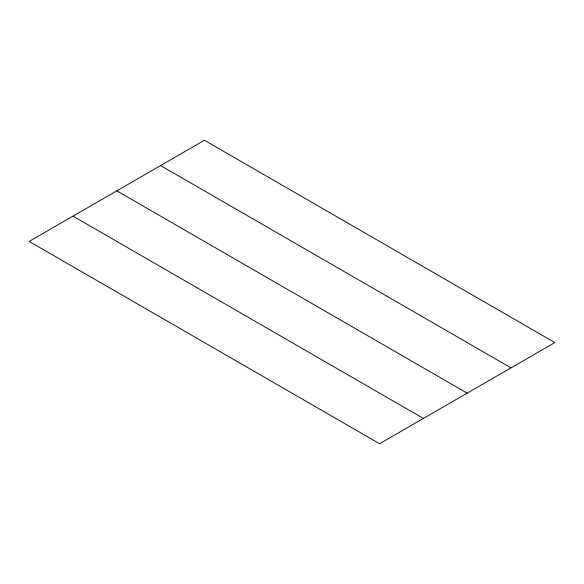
<?xml version="1.0" encoding="UTF-8"?>
<svg xmlns="http://www.w3.org/2000/svg" width="584" height="584" viewBox="0 0 584 584"><rect width="100%" height="100%" fill="white"/><g stroke="black" fill="none" stroke-linecap="round" stroke-linejoin="round"><path stroke-width="0.88" d="M160.6 165.564L511 367.862M116.8 190.851L467.2 393.149M73 216.138L423.4 418.436M204.4 140.277L29.2 241.426L379.6 443.723L554.8 342.574L204.4 140.277"/></g></svg>
